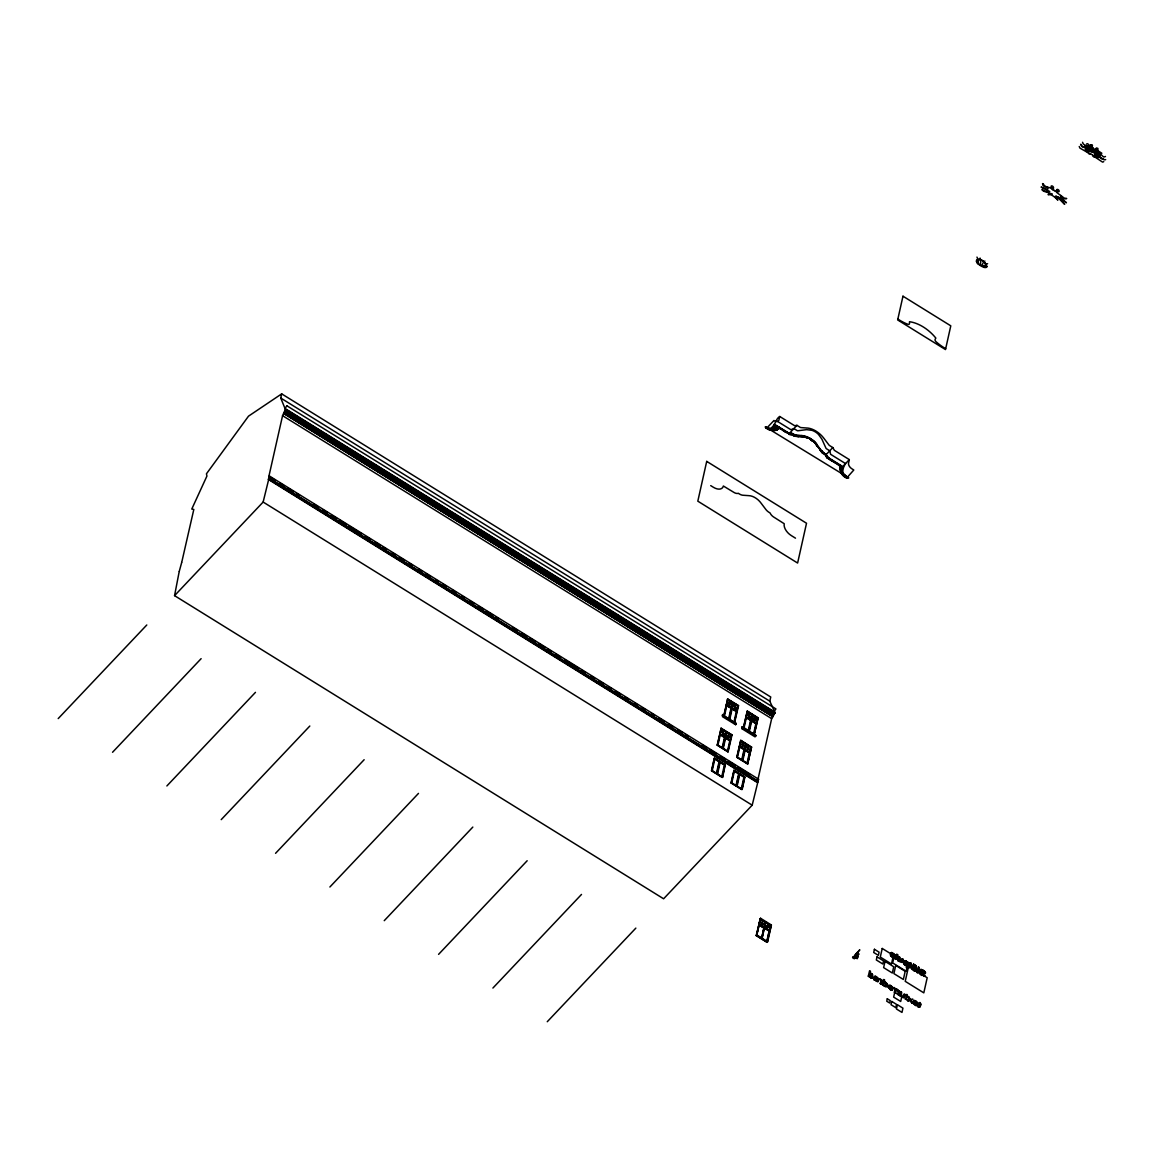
<?xml version="1.0" encoding="UTF-8"?>
<svg xmlns="http://www.w3.org/2000/svg" width="1164" height="1164" viewBox="0 0 1164 1164"><rect width="100%" height="100%" fill="white"/><g stroke="black" fill="none" stroke-linecap="round" stroke-linejoin="round"><path stroke-width="1.5" d="M878.398 980.437L878.151 981.616M913.74 970.587L915.544 971.373L916.243 970.078M858.377 954.553L858.901 953.811L857.592 955.615A5.849 1.571 -58.2 0 1 857.184 954.524L857.199 954.349A4.874 1.31 -58.2 0 1 858.523 951.09L859.774 949.766L859.236 950.872M872.243 976.421L872.374 975.621M886.386 985.195L885.455 982.867M905.054 961.624L907.338 963.254L906.843 965.174L904.574 963.865L904.777 961.857M917.799 1004.619L917.756 1003.106M853.197 957.041C850.855 958.889 855.875 954.174 853.168 958.409M903.482 962.41L903.948 961.115M884.102 985.777L885.338 986.665A2.241 1.31 43.4 0 0 886.531 986.81L887.419 984.715M840.248 467.07L839.928 468.423A8.279 4.86 43.4 0 0 840.35 470.882M840.393 466.909L840.364 467.957A8.279 4.86 43.4 0 0 840.786 470.416M841.339 468.437L841.252 469.107A6.678 3.929 43.4 0 0 845.151 475.639L846.956 476.745M1087.612 147.421L1088.791 146.984A2.764 1.615 43.4 0 1 1090.071 147.712L1090.93 149.283L1089.795 149.472A2.764 1.615 43.4 0 1 1088.515 148.745L1085.954 145.864L1084.644 145.98M1101.857 153.241L1095.993 149.53A3.128 1.833 43.4 0 1 1092.458 147.333L1090.261 146.402M174.556 595.648L263.137 502.048L269.51 476.076L758.564 779.196L752.191 805.182L663.611 898.783L174.556 595.648L179.169 571.757M181.686 562.503L179.241 571.422M774.467 712.601L285.413 409.466L280.742 398.044L281.688 393.868L770.743 697.003L769.797 701.179L775.02 712.644L771.659 718.639L757.924 779.56L758.564 779.196M285.413 409.466L282.605 415.504L268.869 476.425L269.51 476.076M844.758 476.542A8.279 4.86 43.4 0 1 840.714 471.755A6.155 3.608 43.4 0 0 844.104 476.6L846.548 478.157L853.794 470.009L851.451 468.51A5.078 2.983 43.4 0 1 848.483 463.534L849.313 459.605L834.37 450.337L832.813 447.558L829.597 445.565A1.833 1.077 43.4 0 1 828.914 444.939L823.326 437.562A17.605 10.345 43.4 0 0 808.063 428.105L800.934 427.595A1.833 1.077 43.4 0 1 800.177 427.334L796.962 425.34L794.692 425.748L779.749 416.494L778.832 420.364A5.078 2.983 43.4 0 1 774.642 420.902L773.944 420.51L766.858 428.003L768.08 428.861A6.678 3.929 43.4 0 0 773.609 428.163L774.933 424.554L789.57 433.575A5.82 3.419 43.4 0 0 793.179 434.55L791.36 434.376A4.22 2.474 43.4 0 1 789.119 433.91L773.973 424.569L772.59 428.483A6.155 3.608 43.4 0 1 767.513 429.123L765.199 426.97L767.265 428.41M773.973 424.569L773.187 427.857A6.155 3.608 43.4 0 1 768.109 428.498L765.636 427.013L848.76 477.866L846.126 476.702M768.109 428.337L769.2 428.905A8.279 4.86 43.4 0 0 775.908 428.003L776.446 425.893L775.457 428.468A8.279 4.86 43.4 0 1 768.618 429.341L765.927 427.726L766.145 426.722M766.334 427.421L768.24 428.352M767.105 427.508L765.927 427.726M774.933 424.554L774.191 427.537A6.678 3.929 43.4 0 1 768.676 428.25L767.847 427.785M776.344 427.464L776.781 426.039L789.425 433.721A4.22 2.474 43.4 0 0 791.505 434.216M734.513 724.008L722.48 716.675L722.742 715.496M717.184 745.164L721.142 728.213L732.011 734.95L728.053 751.9L717.199 745.076L728.067 751.813M723.717 715.904L727.689 698.953L738.543 705.69L734.586 722.64L723.95 715.671M711.713 770.743L714.463 758.099L725.332 764.835L722.32 777.523L711.466 770.786L714.26 758.244L725.128 764.981M717.446 745.135L721.142 728.213M723.979 715.875L727.689 698.953M711.568 770.553L722.335 777.217M712.223 770.684L714.798 759.146L719.046 761.78L716.457 773.318M724.488 715.816L726.758 705.66L730.992 708.279L728.722 718.435M716.82 773.914L719.556 761.707M722.553 748.306L726.205 731.923M729.086 719.046L732.753 702.663L727.646 699.491M717.039 774.045L719.774 761.853M722.771 748.437L726.423 732.054M729.304 719.177L732.971 702.794L738.078 705.966L734.411 722.349M717.548 773.987L720.123 762.449L724.372 765.083L721.782 776.606M729.813 719.119L732.083 708.963L736.317 711.582L734.048 721.738M724.881 765.01L722.698 777.101M727.878 751.595L731.53 735.212M736.288 723.499L735.604 724.677L734.484 723.921M741.904 727.296L742.326 726.627L756.149 735.532L755.523 736.055L742.05 727.704L742.268 726.918M755.363 735.924L755.087 736.885L742.05 728.795L742.385 726.962M742.123 728.722L742.312 727.849M736.754 757.298L740.711 740.333L751.566 747.07L747.637 763.933M743.287 728.038L747.244 711.088L758.113 717.824L754.17 734.688M731.268 782.877L734.004 770.67M737.001 757.255L740.668 740.871M743.534 728.009L747.201 711.611L752.308 714.783L748.656 731.167M731.792 782.805L734.368 771.281L738.602 773.9L736.026 785.438M744.043 727.937L746.328 717.781L750.562 720.414L748.292 730.57M736.39 786.035L739.111 773.842M742.108 760.427L745.775 744.043M736.594 786.18L739.329 773.973M742.326 760.558L745.993 744.174M748.859 731.298L752.526 714.914L757.633 718.086L753.981 734.469M737.118 786.107L739.693 774.569L743.927 777.203L741.352 788.741M749.369 731.239L751.653 721.083L755.887 723.702L753.617 733.858M741.715 789.338L744.436 777.13M747.434 763.73L751.1 747.346M751.566 747.07L747.608 764.035L736.768 757.197L747.841 763.788M754.156 734.775L758.113 717.824M755.858 735.619L755.567 735.837M846.81 476.905A10.403 6.111 43.4 0 1 839.753 465.076L839.971 465.207A10.141 5.951 43.4 0 0 846.854 476.745M840.03 467.666L840.684 465.644L828.113 457.889A4.22 2.474 43.4 0 1 827.182 457.277M840.466 467.201L840.03 464.902M829.277 458.427A6.082 3.579 43.4 0 1 825.582 454.309L827.022 456.303A2.357 1.382 43.4 0 0 828.07 457.467L841.878 466.051L841.106 469.95A6.155 3.608 43.4 0 0 844.686 475.974L846.083 476.862M849.313 459.605L842.212 467.099L841.397 471.027A5.078 2.983 43.4 0 0 844.366 476.003L847.072 477.866L847.654 477.24L847.436 478.244L844.555 476.265A6.678 3.929 43.4 0 1 841.005 471.711M756.193 935.594L760.529 918.251L771.383 924.987L767.658 941.705L767.061 942.331L756.193 935.594L756.789 934.968L767.658 941.705M760.529 918.251L756.644 935.536L759.219 924.725M761.678 925.962L762.726 920.942M763.89 927.81L761.649 938.271L756.746 935.419M767.993 924.027L766.96 929.047M768.109 923.91L767.12 929.148M769.113 931.229L766.741 941.807L762.071 938.722L764.326 928.261L769.419 930.574L764.53 927.737L765.796 922.47L770.35 925.671L769.2 930.807M767.061 942.331L771.383 924.987M870.701 977.629L868.3 976.159L869.581 970.703L870.483 971.256L870.003 973.119L871.996 973.817M869.988 976.509L869.93 973.671L872.302 975.694M873.742 979.535L874.717 980.015L873.742 979.535L874.382 976.945M879.839 979.419L879.853 978.662M880.217 983.551L881.192 984.031L880.217 983.551L880.915 980.714L879.766 979.506M880.537 979.259L882.065 980.132L881.119 984.104M882.516 984.86L883.418 985.413L882.443 984.933L883.723 979.462L884.625 980.03L884.145 981.892L885.717 982.285M883.345 985.486L884.029 985.864M1061.015 196.905L1061.015 196.163M887.972 986.33L891.857 988.614L888.219 985.646M895.392 959.078L895.32 958.409M895.625 955.324L896.455 955.833L895.669 954.873M896.455 955.833L895.451 958.583M896.498 955.382L896.789 954.335L897.691 954.887L897.982 956.793M897.357 956.401L896.629 959.194M899.612 961.682L897.982 960.736L898.928 956.764L899.83 957.317L899.394 960.664M898.928 956.764L897.982 960.736M893.996 988.192L894.01 987.421M893.428 987.901L895.116 988.964M894.359 992.325C896.324 980.946 893.225 1002 896.207 988.905L895.232 988.425M901.518 961.348L902.158 958.758L903.06 959.325L902.173 962.526M894.723 992.252L893.646 997.097L900.703 1001.476L901.794 996.631L894.447 992.237M895.261 992.877L896.207 988.905M902.42 961.959L903.06 959.325L902.085 958.845M898.375 990.986L899.466 990.928L898.521 994.9L897.619 994.347L898.317 991.51L896.615 989.997C896.702 987.509 899.394 992.717 897.939 990.04M898.521 994.9L899.466 990.928M899.859 995.729C903.046 986.65 897.706 995.7 900.82 996.195M908.487 962.686L907.513 962.206L908.487 962.686L907.207 968.157L906.305 967.604L906.785 965.727L905.301 965.262M904.413 960.809A2.241 1.324 43.4 0 1 905.607 960.955L906.159 961.129A2.124 1.251 43.4 0 1 907.149 962.235L907.585 962.133M900.747 996.282L903.701 997.679M901.256 995.642L901.693 992.295L900.718 991.83M909.23 963.763L909.986 964.359L909.157 963.836L910.394 962.759L911.718 964.68L911.092 964.301M909.491 966.6L910.059 964.272M910.394 967.124L910.961 964.84M904.05 997.504C906.218 994.449 903.264 991.874 903.249 996.719M904.37 996.864L904.937 994.318M905.432 999.119L905.126 998.305M905.883 998.436L906.494 995.889L905.708 994.914L906.538 995.424L906.829 994.376L908.022 996.835L907.323 996.529L906.421 999.512L905.359 999.192M912.911 969.787L911.601 969.176L912.227 966.571M913.318 964.985L913.565 964.141L914.206 965.523M913.609 968.157L912.983 967.764L912.954 969.132M915.341 965.363L916.053 966.673L915.341 965.363L916.301 965.844M915.413 965.291L916.126 966.6M917.043 972.551L918.323 967.08L919.211 967.633L917.93 973.104L917.116 972.464M913.071 1001.753L916.883 1004.125L913.1 1001.593M919.807 1007.253L917.785 1006.845L918.949 1006.54M918.731 1006.744L919.56 1003.979L918.774 1003.004L919.604 1003.528L919.895 1002.48L921.204 1004.386L919.88 1006.845M855.249 958.248L857.184 955.12M857.781 956.27A10.01 2.677 -58.2 0 1 855.758 957.972A13.662 3.652 -58.2 0 1 854.26 958.554L857.184 954.524M878.136 980.132L875.372 977.178L878.66 978.691M916.17 970.15L913.027 967.328L913.842 966.6M910.466 967.051L910.001 967.91L908.589 967.371M771.907 427.348L771.747 427.857A5.078 2.983 43.4 0 1 767.542 428.396L766.858 428.003M913.027 1001.666L914.089 1000.487M892.628 989.546L892.512 987.13M909.564 966.527L908.487 966.527M872.316 976.349L871.661 977.309M886.168 985.777L886.371 983.755L884.727 982.562M924.944 975.912C924.871 974.428 920.535 976.203 920.418 972.857M873.247 976.916L872.302 978.124A2.241 1.31 43.4 0 1 871.109 977.978L870.628 977.716M924.158 971.707L922.281 970.354A1.571 0.931 43.4 0 0 921.044 970.631L920.142 970.078L921.248 969.292M894.621 955.906L894.854 954.902M919.444 972.304L922.063 972.027M890.344 954.698L892.497 954.553M1099.849 155.409C1099.878 152.339 1094.204 154.317 1094.073 151.567A7.93 4.656 43.4 0 1 1094.946 151.262M891.653 955.047L891.42 955.95M925.104 973.613L925.424 973.075A2.095 1.222 43.4 0 0 925.22 971.984M856.588 957.928L857.344 956.924A2.91 0.786 -58.2 0 1 858.159 956.546L857.155 958.612M722.568 777.203L711.932 770.437M742.123 789.323L731.254 782.586M893.501 956.983L894.636 957.215A1.921 1.135 43.4 0 1 893.108 957.608L890.766 955.848M876.259 980.583L877.54 980.554M890.911 953.04C893.297 954.204 889.733 952.88 891.682 952.472M1080.614 144.307L1082.011 146.679L1088.064 148.075M1082.549 142.27C1083.48 147.595 1092.167 143.841 1092.094 149.647M912.285 966.28L913.376 965.785M891.799 953.592L893.399 954.014M181.759 562.212L193.821 509.439L191.769 509.061L206.93 476.061L206.45 473.792L248.514 416.159L281.688 393.868M891.9 987.45L889.049 986.374L890.795 986.054M914.351 1001.506C920.171 1002.771 913.027 1004.066 915.297 1001.331M896.455 959.383L896.702 959.121M282.561 415.664L771.659 718.639M58.2 718.595L146.795 624.981M112.544 752.279L201.125 658.664M166.874 785.962L255.469 692.347M221.218 819.631L309.813 726.03M275.562 853.314L364.143 759.714M329.892 886.997L418.487 793.397M779.749 416.494C774.729 419.084 774.962 430.04 767.585 428.352M787.606 433.226L789.876 432.833L796.962 425.34M790.138 433.75L790.72 433.124L794.124 435.22M790.851 433.59L791.447 432.964L795.07 435.147A7.144 4.19 43.4 0 0 798.62 436.413M796.7 435.962A5.063 2.968 43.4 0 1 794.168 435.045L792.277 433.881L790.778 434.623A3.958 2.328 43.4 0 1 788.697 434.201M793.979 434.478L793.833 434.638A6.082 3.579 43.4 0 1 789.425 433.721L788.625 433.445M1052.416 188.117L1053.245 188.175A1.455 0.858 43.4 0 0 1052.911 186.458A1.455 0.858 43.4 0 0 1051.165 186.182A1.455 0.858 43.4 0 0 1052.096 187.986L1052.838 190.008C1050.685 186.255 1044.414 188.088 1043.322 183.883L1042.551 183.577C1042.216 188.292 1050.03 185.847 1047.585 189.397L1041.082 187.069L1049.739 191.493L1045.621 191.289L1041.911 189.543L1043.424 191.129L1052.343 194.01L1048.022 194.621C1053.522 192.889 1062.252 206.421 1055.253 196.454L1056.141 195.93L1064.711 204.34L1058.163 196.716L1066.442 202.798L1060.608 197.458M1056.81 190.387L1057.741 191.493A1.455 0.858 43.4 0 0 1059.167 191.143A1.455 0.858 43.4 0 0 1057.741 189.456A1.455 0.858 43.4 0 0 1056.81 190.387L1056.054 190.561C1054.802 192.744 1053.347 189.339 1053.245 188.175M384.236 920.68L472.831 827.08M832.813 447.558L825.727 455.051L826.949 457.452M841.194 467.23L841.79 466.604L827.924 458.019M847.436 478.244L845.457 476.483M438.581 954.364L527.161 860.749M738.543 705.69L727.456 699.186M747.244 711.088L757.895 718.057M735.997 723.702L735.604 724.677M732.011 734.95L720.923 728.446M492.91 988.047L581.505 894.432M742.05 727.704L755.742 735.823M740.711 740.333L751.347 747.317M547.255 1021.73L635.85 928.115M759.656 922.034L764.69 924.638L759.685 921.917M762.551 920.84L761.794 925.846M764.981 925.336L770.015 927.941L765.01 925.22M764.646 927.621L769.331 930.996M770.35 925.671L766.887 942.025L761.78 938.868L765.432 922.485L770.539 925.642M870.003 973.119L870.788 973.148M868.3 976.159L869.275 976.64M869.45 975.592L870.672 977.12L872.083 976.931M893.283 956.983L891.406 955.062M893.21 954.946L893.792 954.247L891.93 953.418M896.789 954.335L897.691 954.887M899.757 957.39L898.855 956.837M899.059 960.722L902.246 962.439M907.411 962.672L907.222 962.148A2.124 1.251 43.4 0 0 906.159 961.129M907.338 963.254L906.392 962.075M906.785 965.727L905.228 965.334A2.343 1.382 43.4 0 1 904.079 964.258L903.904 963.748M909.36 963.225L910.103 963.821M910.394 962.759L911.296 963.326M888.86 987.581L887.914 986.999L890.955 990.026A2.619 1.542 43.4 0 0 892.177 989.997M913.565 964.141L914.438 964.68M913.027 967.328L914.788 968.521M912.983 967.764L914.468 968.739M916.505 968.317L913.769 966.673M915.326 970.267L914.38 968.812M918.323 967.08L919.211 967.633M898.244 991.583L897.502 990.535M920.142 970.078L921.117 970.558A1.571 0.931 43.4 0 1 922.354 970.281M900.994 995.162L901.562 996.049A1.731 1.018 43.4 0 0 902.682 996.864L903.322 996.646M900.936 995.7L903.104 997.621M903.017 996.893L902.755 996.791A1.731 1.018 43.4 0 1 901.634 995.977M909.753 999.556C905.767 992.63 912.911 1001.011 907.425 1000.414L908.546 1001.113L910.219 1000.283L912.183 1003.368L910.219 1000.283M907.425 1000.414L909.826 999.469M908.546 1001.113L907.498 1000.342M908.444 996.617L910.452 999.279M912.183 1003.368L910.772 1000.182L912.983 999.294L910.379 999.352M857.548 957.71L857.068 958.583M886.241 985.69L884.829 985.893M1092.196 150.593L1090.042 150.913L1081.851 146.038L1081.167 144.438M854.9 955.877L855.787 954.073L854.1 956.386A10.331 2.764 -58.2 0 0 853.838 957.899A4.103 1.091 -58.2 0 0 854.26 958.554M892.468 989.793L892.104 990.084A2.619 1.542 43.4 0 1 890.867 990.113L890.373 989.909M917.494 1005.303L917.13 1005.594A2.619 1.542 43.4 0 1 915.893 1005.623L915.399 1005.42M731.094 782.848L742.225 789.352L744.887 776.955L733.975 770.219L731.021 782.906L741.89 789.643L744.698 777.101L733.829 770.364M856.704 953.942L857.795 951.963L856.777 952.821A2.968 0.8 -58.2 0 0 855.686 955.135A6.417 1.717 -58.2 0 0 855.933 956.895A3.972 1.062 -58.2 0 0 857.17 956.27M1079.232 146.475L1079.916 148.075L1088.864 153.241A1.615 0.946 43.4 0 1 1090.173 153.794A2.328 1.368 43.4 0 1 1092.603 155.307A1.615 0.946 43.5 0 1 1093.811 156.311L1102.584 162.116L1103.748 161.68M924.027 976.407L924.783 976.087M916.606 1004.619L914.249 1003.804M904.122 960.955L904.486 960.722A2.241 1.324 43.4 0 1 905.679 960.882M920.52 969.539L923.256 970.049L925.147 972.056A2.095 1.222 43.4 0 1 925.351 973.162M1096.27 151.655C1100.184 150.171 1102.337 159.177 1105.48 156.485M888.641 985.181L890.387 985.224M925.176 973.526L923.838 973.642M1057.465 191.245L1056.403 192.22L1064.231 198.186L1066.704 198.549L1064.158 198.811L1060.768 195.436M894.694 955.819L893.661 955.891M1095.368 151.669L1098.38 151.233L1099.005 152.877A6.606 3.885 43.4 0 1 1099.718 153.823L1100.111 155.685L1095.557 153.823L1103.996 159.803L1105.684 159.643M791.447 432.964L789.119 433.546A1.833 1.077 43.4 0 1 788.159 433.343L787.373 433.095M792.277 433.881L791.214 434.157A3.958 2.328 43.4 0 1 789.134 433.721M914.555 970.456L915.355 969.758M877.409 980.772C875.75 981.368 873.742 977.585 875.764 978.517M912.692 965.873L915.53 967.037L916.49 969.03M874.848 976.232L876.783 976.741M924.478 976.261L919.996 973.846M1088.864 153.241L1085.168 149.821L1086.041 148.57A6.606 3.885 43.4 0 1 1086.943 148.614L1087.263 148.221M1096.59 153.313L1096.459 152.44L1097.652 152.411A2.764 1.615 43.4 0 1 1098.903 153.27L1099.704 154.637L1098.438 154.899A2.764 1.615 43.4 0 1 1097.172 154.041C1094.596 151.655 1102.133 161.621 1103.559 158.522M891.333 955.135L893.734 955.804M914.016 1000.56L914.933 1000.545M920.113 971.649L924.056 972.784M884.8 982.474L884.014 982.518L884.145 985.282M801.894 435.816L794.779 435.321A2.895 1.702 43.4 0 1 793.572 434.885L793.411 434.798M796.802 436.165L804.426 436.82A12.295 7.217 43.4 0 1 816.91 444.575M795.71 435.132L795.536 435.118A3.419 2.008 43.4 0 1 794.11 434.608L793.935 434.507M889.718 985.835L891.595 986.999M875.124 976.189L878.573 978.764M915.617 971.3L914.322 970.849M875.139 980.073L877.772 981.659M915.006 970.47L914.118 970.223M923.401 975.417L921.946 974.85M923.459 972.726L924.376 972.74L924.231 971.634M891.609 952.545L894.01 953.709L894.825 955.513M920.971 972.58L921.772 972.711M923.91 973.555L921.699 972.798M914.846 1000.633L916.446 1001.375M891.58 954.32L893.283 954.873M871.283 977.265L870.396 976.771M906.218 965.072L904.646 963.792M890.635 989.269L888.99 987.887M915.661 1004.779L914.628 1004.183M884.858 981.994L887.23 984.322M877.176 981.558L875.517 980.481M895.32 959.151L896.047 959.398M897.255 990.215L896.847 989.225L897.546 989.793M892.104 957.201L893.035 957.681M892.861 956.881L891.813 956.226M915.341 1000.807L917.814 1003.659M788.363 432.877L788.741 433.095A2.357 1.382 43.4 0 0 789.978 433.343M767.323 428.061L769.055 429.065A8.541 5.02 43.4 0 0 776.112 428.163L776.781 426.039L778.672 427.217A10.141 5.951 43.4 0 1 768.938 428.454A10.403 6.111 43.4 0 0 779.036 427.188L778.891 427.348A10.403 6.111 43.4 0 1 768.909 428.628M793.339 435.132L793.528 435.234A3.419 2.008 43.4 0 0 794.954 435.743L803.829 436.485A14.157 8.308 43.4 0 1 816.11 444.095L821.508 451.326A5.063 2.968 43.4 0 0 823.792 453.407L826.804 456.899A4.22 2.474 43.4 0 1 826.178 455.953M777.45 421.383L790.923 429.72L793.906 428.57L797.122 430.564A1.702 1.484 60.7 0 0 797.966 430.753L806.594 429.647L811.977 430.331A15.816 13.706 60.7 0 1 818.365 434.288L821.871 439.104L825.931 448.096A1.702 1.484 60.7 0 0 826.542 448.795L829.757 450.788L830.616 454.309L845.544 463.592C843.173 467.084 841.005 473.282 845.035 476.454M826.076 454.426L823.399 452.767A3.419 2.008 43.4 0 1 822.119 451.603L816.546 444.226A16.02 9.414 43.4 0 0 802.651 435.627L793.979 435.103A1.833 1.077 43.4 0 1 793.251 434.899M825.756 454.848L822.904 453.072A2.895 1.702 43.4 0 1 822.337 452.621M789.876 432.833L792.96 434.739M774.133 424.904L777.072 426.722M781.481 429.458L785.889 432.193M834.864 462.544L827.066 457.612A2.357 1.382 43.4 0 0 827.473 458.092M837.804 464.363L842.212 467.099M775.835 426.097L780.578 429.196M783.299 430.724L786.282 432.586M828.157 458.689L832.726 461.526M833.817 462.035L838.298 464.814M710.709 485.621L713.387 487.279A10.403 6.111 43.4 0 0 723.368 486.014L733.902 492.387A6.082 3.579 43.4 0 0 738.311 493.289L739.402 493.973A7.144 4.19 43.4 0 0 742.952 495.238L748.758 495.646A12.295 7.217 43.4 0 1 761.256 503.386L765.796 509.396A7.144 4.19 43.4 0 0 768.982 512.306L770.073 512.975A6.082 3.579 43.4 0 0 773.769 517.092L784.23 523.727A10.403 6.111 43.4 0 0 791.287 535.571L795.492 538.175M280.742 398.044L769.797 701.179M285.966 409.524L775.02 712.644M285.82 410.194L774.875 713.314M285.224 410.805L774.278 713.939M285.151 411.139L774.206 714.274M284.569 411.765L773.609 714.9M284.336 412.769L773.391 715.904M283.71 413.569L772.765 716.704M727.485 702.372L729.508 703.623M729.726 703.754L731.734 705.006M732.811 705.675L734.833 706.926M735.051 707.057L737.059 708.309M747.055 714.507L749.063 715.744M749.281 715.875L751.289 717.126M752.381 717.795L754.388 719.046L752.337 717.97M754.607 719.177L756.615 720.429M727.456 702.547L729.464 703.784M729.683 703.929L731.69 705.166M732.782 705.85L734.79 707.086M735.008 707.217L737.016 708.469M747.012 714.667L749.034 715.918M749.238 716.049L751.26 717.3M754.563 719.352L756.585 720.589M726.438 704.889L731.545 708.047M731.763 708.192L736.87 711.35M745.993 717.009L751.1 720.181M751.318 720.312L756.425 723.47M726.394 705.049L731.501 708.221M731.72 708.352L736.827 711.524M745.964 717.184L751.071 720.341M751.289 720.472L756.396 723.644M744.669 728.78L752.817 733.844M722.48 715.584L736.186 723.702L722.568 715.729L722.771 714.507L722.335 715.176L736.07 723.426M720.952 731.632L725.157 734.426M726.278 734.935L730.483 737.729M740.508 743.752L744.713 746.546M745.833 747.055L750.038 749.849M719.89 734.135L730.294 740.77M739.46 746.269L749.849 752.904M270.426 477.298L275.053 480.179M279.68 483.045L284.307 485.912M287.406 487.818L293.575 491.644M296.66 493.565L299.745 495.471M313.625 504.085L318.252 506.951M322.879 509.817L327.506 512.684M332.133 515.55L336.774 518.417M339.859 520.337L346.028 524.164M349.113 526.07L361.451 533.723M366.078 536.589L370.705 539.456M375.332 542.322L379.959 545.203M383.043 547.109L386.142 549.03M392.312 552.842L395.396 554.762M400.023 557.629L404.65 560.495M409.277 563.361L412.362 565.282M418.531 569.109L421.615 571.015M426.242 573.881L430.869 576.747M435.511 579.628L438.595 581.534M443.222 584.401L446.307 586.321M452.476 590.148L455.561 592.054M461.73 595.881L464.814 597.787M469.441 600.653L474.068 603.534M478.695 606.4L483.336 609.267M486.421 611.173L492.59 614.999M495.675 616.92L498.759 618.826M512.64 627.44L517.267 630.306M521.894 633.172L526.521 636.039M529.605 637.959L535.789 641.786M538.874 643.692L545.043 647.519M548.128 649.425L551.212 651.345M555.839 654.212L560.466 657.078M565.093 659.944L578.974 668.558M582.073 670.464L585.157 672.385M591.327 676.211L594.411 678.117M599.038 680.984L603.665 683.85M608.292 686.716L611.376 688.637M616.003 691.503L620.63 694.37M625.257 697.236L628.356 699.157M634.526 702.983L637.61 704.889M642.237 707.756L645.322 709.676M651.491 713.503L654.575 715.409M659.202 718.275L663.829 721.142M668.456 724.023L673.083 726.889M677.724 729.755L682.351 732.622M685.436 734.542L688.521 736.448M702.401 745.062L707.028 747.928M710.113 749.834L716.282 753.661M720.909 756.527L725.536 759.394M728.635 761.314L734.804 765.141M737.889 767.047L750.227 774.7M269.059 478.069L758.113 781.204M268.84 478.302L757.895 781.437M268.782 478.564L757.837 781.699M268.564 478.797L757.619 781.932M268.506 479.044L757.56 782.179M268.215 479.35L757.269 782.484M263.137 502.048L752.191 805.182M877.802 978.764L878.704 979.317M759.932 918.876L770.801 925.613M759.801 921.801L764.661 924.769M765.126 925.104L769.986 928.072M758.899 924.565L769.302 931.2M822.642 453.145L822.511 453.058A3.419 2.008 43.4 0 0 822.817 453.393M828.564 458.383L827.619 457.801A1.833 1.077 43.4 0 1 827.08 457.292M846.228 476.702L845.282 476.061A8.541 5.02 43.4 0 1 840.292 467.695M921.757 975.461L920.753 974.69M875.692 978.589L877.467 980.626M875.619 977.978L877.452 979.317M890.838 985.588L892.148 986.752M914.555 966.455L915.457 967.109M871.487 973.599L872.898 975.097M1096.939 154.215L1097.085 154.899A6.606 3.885 43.4 0 1 1097.783 155.845L1098.176 157.722L1093.811 156.311M893.923 988.265L894.985 989.56M913.143 1003.121L914.933 1005.056M871.312 974.108L872.156 975.054M913.827 970.5L912.983 969.699M886.066 982.663L886.779 983.435M913.755 969.83L913.027 969.045M875.91 980.19L875.183 979.419M915.297 968.957L915.981 969.772M894.287 987.77L894.883 988.498M1088.34 148.439L1090.537 149.37A7.93 4.656 43.4 0 0 1089.999 148.192M924.187 970.863L924.9 971.664M916.81 1001.84L917.465 1002.713M1089.591 145.515L1087.612 143.667L1086.579 143.943M916.243 1002.029L916.854 1003.048M821.828 452.083L815.964 444.255A14.157 8.308 43.4 0 0 810.129 439.104M816.24 445.055L817.23 446.35M819.936 449.93L821.726 452.301M899.466 960.576L899.685 961.057A1.731 1.018 43.4 0 0 900.892 961.813M877.918 979.666L878.398 980.888M919.924 973.919L919.735 973.424A2.299 1.353 43.4 0 1 919.516 972.231M914.177 1003.877L913.013 1002.437L913.071 1003.208M877.583 978.051L877.729 978.837M890.693 955.92L890.416 954.626M1091.425 148.657L1088.864 146.577A6.606 3.885 43.4 0 0 1087.962 146.533L1087.089 147.784L1090.799 151.204A1.615 0.946 43.4 0 1 1092.108 151.771A2.328 1.368 43.4 0 1 1094.524 153.27A1.615 0.946 43.5 0 1 1095.731 154.274L1094.917 152.266M910.845 1000.094L912.256 1003.281M887.114 983.784L887.346 984.802M903.831 963.821L903.555 962.322M1090.173 153.794A2.241 1.324 43.4 0 1 1088.704 153.735M1094.073 151.567A3.128 1.833 43.4 0 1 1090.537 149.37M1093.738 156.864A2.241 1.324 43.4 0 1 1092.603 155.307M1095.673 154.827A2.241 1.324 43.4 0 1 1094.553 152.251M1094.466 151.567A7.93 4.656 43.4 0 1 1096.866 149.225M1092.472 150.971A2.241 1.324 43.4 0 1 1090.624 151.698M1091.919 146.155A7.93 4.656 43.4 0 1 1092.821 150.549M984.104 267.429A12.033 7.071 43.4 0 1 987.61 263.704M982.227 266.25A15.132 8.89 43.4 0 1 984.889 261.056M976.96 257.099A12.033 7.071 43.4 0 1 978.153 263.748M980.059 258.059A15.132 8.89 43.4 0 1 980.044 264.897M945.677 348.676A34.905 20.501 43.4 0 1 936.394 342.027A2.386 1.397 43.4 0 1 935.172 339.248L935.841 338.084A30.22 17.751 43.4 0 0 909.477 321.73L909.521 323.345A2.386 1.397 43.4 0 1 907.498 324.13A34.905 20.501 43.4 0 1 897.866 319.038M841.15 471.289A8.279 4.86 43.4 0 0 845.195 476.061A8.541 5.02 43.4 0 1 840.146 467.855M845.85 476.003A10.403 6.111 43.4 0 1 839.899 464.916M823.748 453.582A5.325 3.128 43.4 0 1 822.453 452.592M822.06 452.229A5.325 3.128 43.4 0 1 821.362 451.399M823.894 453.422A5.325 3.128 43.4 0 1 821.508 451.239M821.464 450.672A6.882 4.045 43.4 0 0 824.534 453.48A7.144 4.19 43.4 0 1 821.464 450.57M822.701 453.436A5.063 2.968 43.4 0 1 822.308 453.116M829.321 458.267A5.82 3.419 43.4 0 1 826.105 454.964M828.201 457.874A4.22 2.474 43.4 0 1 826.324 455.808M828.113 457.889A3.958 2.328 43.4 0 1 826.367 455.939M827.255 458.019A3.958 2.328 43.4 0 1 826.862 457.656M826.193 456.841A3.958 2.328 43.4 0 1 825.916 456.404M798.475 436.573A7.144 4.19 43.4 0 1 794.925 435.307A6.882 4.045 43.4 0 0 798.388 436.369M796.947 436.02A5.325 3.128 43.4 0 1 794.284 435.06M795.638 436.34A5.063 2.968 43.4 0 0 796.263 436.427L804.266 436.98A12.295 7.217 43.4 0 1 816.764 444.721M794.386 435.889A5.063 2.968 43.4 0 1 793.717 435.525M794.081 435.933A2.895 1.702 43.4 0 1 793.222 435.642M800.978 435.583A17.605 10.345 43.4 0 1 802.52 435.874M804.106 436.325A17.605 10.345 43.4 0 1 805.735 436.937M803.16 436.907A14.419 8.468 43.4 0 1 804.426 437.126M805.721 437.504A14.419 8.468 43.4 0 1 807.059 438.013M808.835 438.173A14.419 8.468 43.4 0 0 803.596 436.442A16.02 9.414 43.4 0 1 804.921 436.907M810.159 438.93A14.419 8.468 43.4 0 1 816.11 444.182M803.684 436.646A14.157 8.308 43.4 0 1 808.82 438.362M804.179 436.762A12.557 7.377 43.4 0 1 816.924 444.663M810.799 439.992A16.02 9.414 43.4 0 1 812.196 441.069M803.349 436.078A16.543 9.719 43.4 0 1 806.376 437.082M809.431 438.683A16.543 9.719 43.4 0 1 812.37 440.807M872.374 978.051A2.241 1.31 43.4 0 1 871.181 977.891M1088.689 146.868C1090.057 151.116 1092.065 145.616 1088.689 146.868M1090.61 144.831C1091.977 149.079 1093.985 143.579 1090.61 144.831M1094.276 150.331C1095.644 154.594 1097.667 149.079 1094.276 150.331M1096.212 148.294C1097.579 152.557 1099.587 147.057 1096.212 148.294M986.577 266.498C966.717 263.297 981.863 252.864 986.577 266.498M986.912 266.658C985.995 270.295 972.58 262.031 977.44 259.31C981.689 258.874 986.097 262.54 986.912 266.658M1085.721 149.21L1086.579 150.782A2.764 1.615 43.4 0 0 1087.86 151.509L1089.009 151.32L1088.151 149.749A2.764 1.615 43.4 0 0 1086.856 149.021L1085.721 149.21M283.9 413.235L772.911 716.544L283.9 413.235M706.708 461.381L697.818 501.175L797.616 563.041L806.521 523.247L706.708 461.381M720.225 734.906L717.955 745.076L722.189 747.695L724.459 737.539L720.225 734.906M721.462 729.348L720.4 734.077L722.422 735.328L723.47 730.599L721.462 729.348M727.995 700.102L726.947 704.817L728.955 706.068L730.017 701.339L727.995 700.102M723.688 730.73L722.64 735.459L724.648 736.71L725.696 731.981L723.688 730.73M730.235 701.485L729.173 706.199L731.181 707.45L732.243 702.721L730.235 701.485M725.55 738.209L723.281 748.365L727.515 750.998L729.784 740.842L725.55 738.209M726.787 732.651L725.725 737.379L727.747 738.631L728.795 733.902L726.787 732.651M733.32 703.391L732.272 708.119L734.28 709.371L735.342 704.642L733.32 703.391M729.013 734.033L727.966 738.762L729.974 739.998L731.021 735.284L729.013 734.033M735.561 704.773L734.499 709.502L736.506 710.753L737.569 706.024L735.561 704.773M739.78 747.041L737.51 757.197L741.744 759.816L744.014 749.66L739.78 747.041M741.017 741.483L739.969 746.197L741.977 747.448L743.039 742.719L741.017 741.483M747.564 712.223L746.502 716.951L748.525 718.188L749.572 713.474L747.564 712.223M743.258 742.865L742.196 747.579L744.203 748.83L745.266 744.102L743.258 742.865M749.791 713.605L748.728 718.319L750.751 719.57L751.799 714.856L749.791 713.605M745.106 750.344L742.836 760.499L747.07 763.118L749.34 752.963L745.106 750.344M746.342 744.785L745.295 749.5L747.303 750.751L748.365 746.022L746.342 744.785M752.89 715.525L751.828 720.24L753.85 721.491L754.898 716.762L752.89 715.525M748.583 746.168L747.521 750.882L749.529 752.133L750.591 747.404L748.583 746.168M755.116 716.908L754.054 721.622L756.076 722.873L757.124 718.144L755.116 716.908M760.107 919.182L756.455 935.565L761.562 938.737L765.243 922.135L760.252 919.4L759.001 924.958L763.788 927.926L759.103 924.551L763.875 927.504L765.141 922.252L760.107 919.182M902.973 296.194L897.662 319.94L945.488 349.578L950.784 325.833L902.973 296.194M874.411 949.286L873.698 952.472L878.384 955.368L879.082 952.181L874.411 949.286M877.03 956.881L876.332 959.98L882.836 964.01L883.534 960.911L877.03 956.881M882.225 948.456L880.304 957.07L891.493 964.01L893.414 955.397L882.225 948.456M885.033 961.362L883.636 967.633L892.322 973.017L893.734 966.746L885.033 961.362M894.316 955.571L892.672 962.934L906.145 971.285L907.789 963.923L894.316 955.571M887.288 998.785L886.75 1001.215L889.689 1003.033L890.227 1000.604L887.288 998.785M895.742 965.422L893.908 973.613L903.366 979.477L905.185 971.285L895.742 965.422M891.755 1001.433L891.027 1004.692L895.814 1007.66L896.542 1004.401L891.755 1001.433M897.386 1004.721L896.44 1008.984L901.984 1012.418L902.929 1008.155L897.386 1004.721M908.604 966.207L905.228 981.339L923.809 992.863L927.199 977.731L908.604 966.207M1094.524 154.477L1095.251 156.078A2.764 1.615 43.4 0 0 1096.503 156.936L1097.783 156.674L1096.983 155.292A2.764 1.615 43.4 0 0 1095.731 154.448L1094.524 154.477M286.868 405.785L285.005 408.462L774.06 711.597L775.922 708.92L286.868 405.785"/></g></svg>
